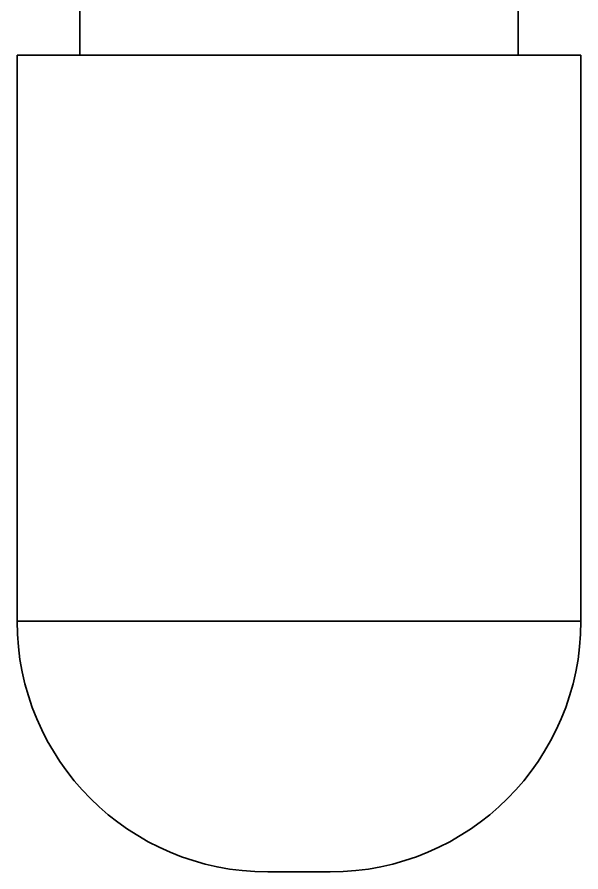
# Model space of a CAD drawing. Header units: millimetres. Extents: x -105 to 105, y -148 to 148.
# Drawn here: x -3.54 to 5.46, y 77.36 to 91 of the extents above; entities that cross this region are included whole.
import ezdxf

# ---------------------------------------------------------------- set-up
doc = ezdxf.new("R2010")
doc.units = ezdxf.units.MM
doc.layers.add('粗实线层', color=7, linetype='Continuous', lineweight=35)

msp = doc.modelspace()

# ---------------------------------------------------------------- linework, layer by layer
at = {"layer": '粗实线层', "color": 7, "lineweight": 35, "ltscale": 0.1925}
for p, q in [((-2.54, 91.39), (-2.54, 90.39)), ((4.46, 91.39), (4.46, 90.39)), ((-3.54, 90.39), (-1.197, 90.39)), ((-3.54, 90.39), (-3.54, 81.358)), ((-1.197, 90.39), (5.46, 90.39)), ((5.46, 90.39), (5.46, 81.358)), ((-3.54, 81.358), (-1.197, 81.358)), ((-1.197, 81.358), (5.46, 81.358)), ((0.721, 77.358), (0.46, 77.358)), ((1.46, 77.358), (0.721, 77.358))]:
    msp.add_line(p, q, dxfattribs=at)
for centre, start, end in [((0.46, 81.358), 180, 270), ((1.46, 81.358), 270, 0)]:
    msp.add_arc(centre, 4, start, end, dxfattribs=at)

doc.saveas('drawing.dxf')
